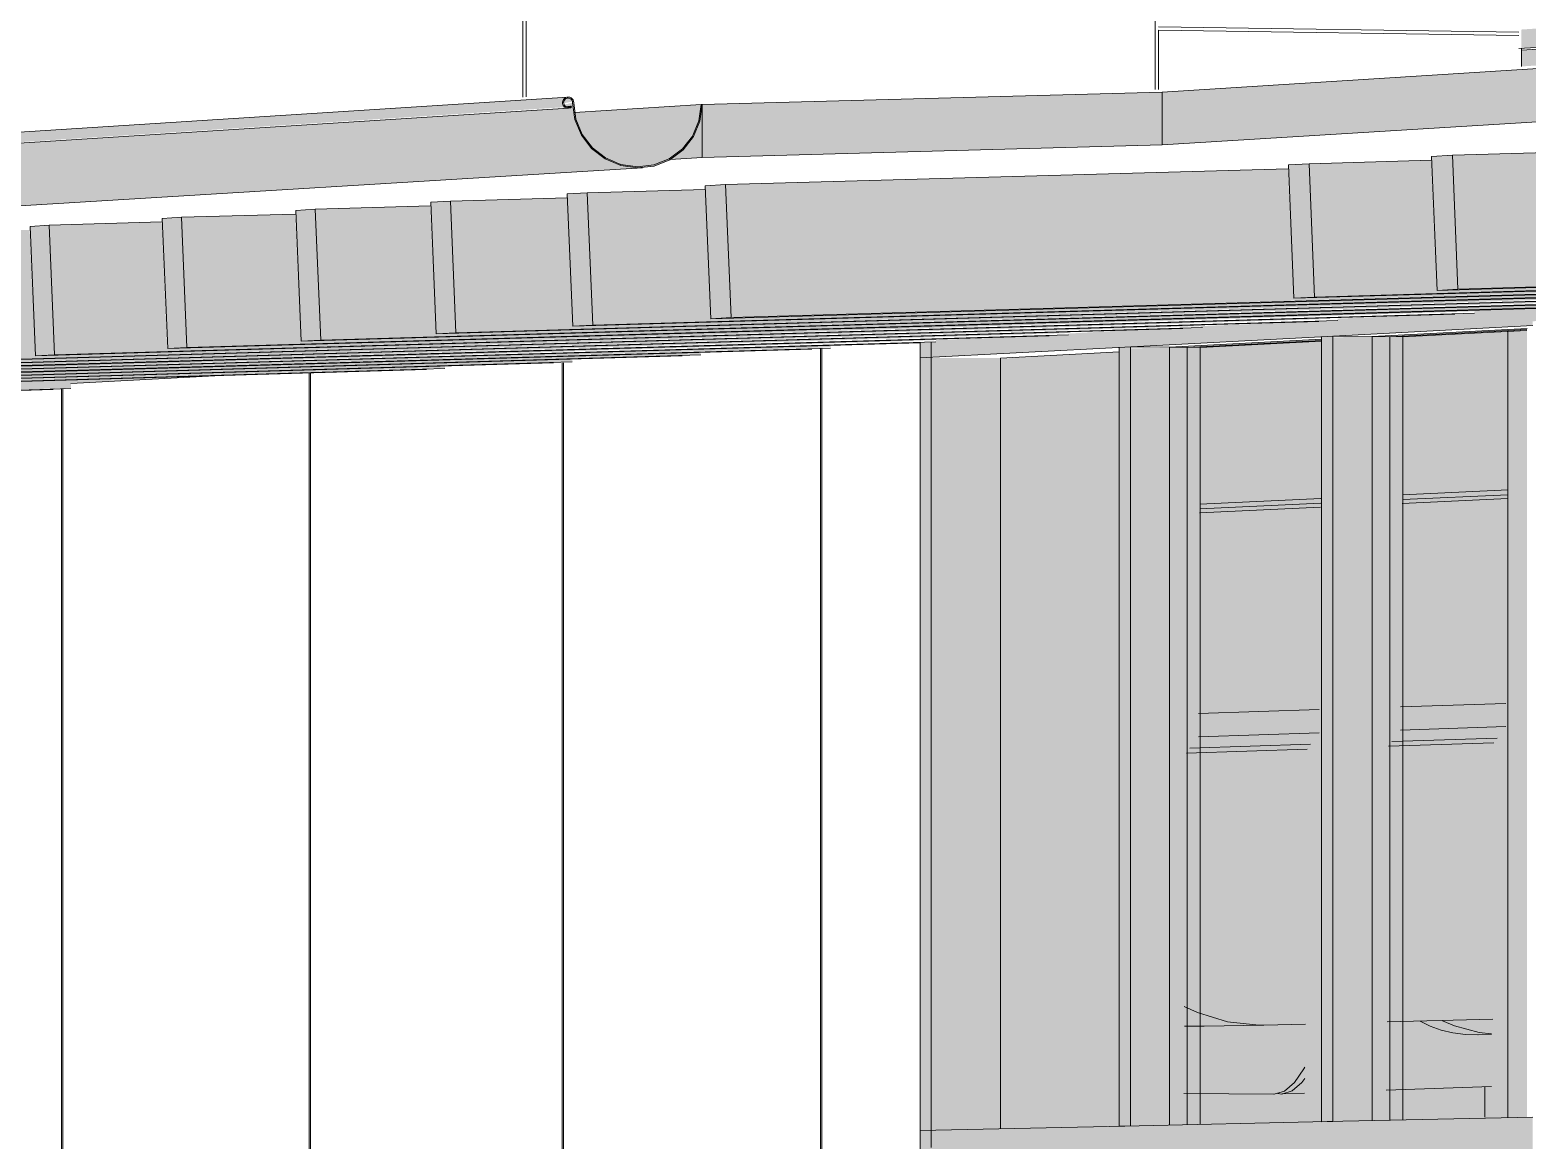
# Model space of a CAD drawing. Header units: inches. Extents: x 31156 to 31160, y -65 to 66.
# Drawn here: x 31156.98706 to 31157.01488, y 66.01009 to 66.03072 of the extents above; entities that cross this region are included whole.
import ezdxf

# ---------------------------------------------------------------- set-up
doc = ezdxf.new("R2010")
doc.units = ezdxf.units.IN
doc.header["$MEASUREMENT"] = 0
for name, color, linetype, lineweight in [('A-CLNG', 13, 'Continuous', 13), ('A-GLAZ-CURT', 52, 'Continuous', 9), ('A-GLAZ-CWMG', 51, 'Continuous', 9), ('A-ROOF', 132, 'Continuous', 13), ('A-ROOF-OTLN', 132, 'Continuous', 9), ('A-WALL-PATT', 111, 'Continuous', 13), ('I-WALL', 2, 'Continuous', 13), ('L-SITE-WALL', 31, 'Continuous', 13), ('M-HVAC-DUCT', 70, 'Continuous', 9), ('S-BEAM', 12, 'Continuous', 9), ('S-COLS', 52, 'Continuous', 9)]:
    doc.layers.add(name, color=color, linetype=linetype, lineweight=lineweight)

# ---------------------------------------------------------------- blocks, each defined once
blk = doc.blocks.new('FP_45-Looking North West')
at = {"layer": 'A-WALL-PATT', "lineweight": 9}
for p, q in [((-3323.252429, 66.009814), (-3323.252429, 66.024801)), ((-3323.252404, 65.994415), (-3323.252404, 66.024802)), ((-3323.257229, 65.994472), (-3323.257229, 66.024531)), ((-3323.257204, 66.009713), (-3323.257204, 66.024531)), ((-3323.26193, 66.009613), (-3323.26193, 66.024342)), ((-3323.261906, 65.994529), (-3323.261906, 66.024343)), ((-3323.266537, 65.994584), (-3323.266537, 66.024049)), ((-3323.266513, 66.009517), (-3323.266513, 66.024049))]:
    blk.add_line(p, q, dxfattribs=at)
blk = doc.blocks.new('FP_49-Looking North West')
at = {"layer": 'A-WALL-PATT', "lineweight": 9}
for p, q in [((-3323.257898, 66.029475), (-3323.257898, 66.042622)), ((-3323.246207, 66.029609), (-3323.246207, 66.042381)), ((-3323.257959, 66.029471), (-3323.257959, 66.030888)), ((-3323.239451, 66.030673), (-3323.246147, 66.030773)), ((-3323.246147, 66.030712), (-3323.239451, 66.030612)), ((-3323.246147, 66.029613), (-3323.246147, 66.030712))]:
    blk.add_line(p, q, dxfattribs=at)

msp = doc.modelspace()

# ---------------------------------------------------------------- hatches: boundary and pattern name
at = {"layer": 'A-CLNG', "lineweight": 5}
h = msp.add_hatch(color=256, dxfattribs=at)
h.paths.add_polyline_path([(31156.943915, 66.021542), (31156.946256, 66.021666), (31156.946256, 66.021833), (31156.944836, 66.021791), (31156.944836, 66.021753), (31156.943906, 66.021703), (31156.943906, 66.021542)], flags=0)
h.paths.add_polyline_path([(31156.988176, 66.024167), (31156.990496, 66.024291), (31156.988176, 66.024223)], flags=0)
h.paths.add_polyline_path([(31157.01499, 66.025304), (31157.018873, 66.025509), (31157.018873, 66.025718), (31157.017343, 66.025674), (31157.017343, 66.02562), (31157.016968, 66.0256), (31157.01499, 66.025542), (31157.01499, 66.025374)], flags=0)
h.paths.add_polyline_path([(31157.450269, 66.049447), (31157.450511, 66.04946), (31157.450511, 66.049664), (31157.450269, 66.04965), (31157.450269, 66.049524)], flags=0)
h.paths.add_polyline_path([(31157.426645, 66.05279), (31157.450203, 66.053251), (31157.450203, 66.054188), (31157.43127, 66.053065)], flags=0)
at = {"layer": 'A-GLAZ-CURT', "lineweight": 5, "transparency": 33554458}
for points in [[(31157.008242, 66.010369), (31157.011064, 66.010435), (31157.011064, 66.02497), (31157.008242, 66.02482), (31157.008242, 66.010433)], [(31157.012009, 66.010452), (31157.014884, 66.010519), (31157.014884, 66.025171), (31157.012009, 66.02502), (31157.012009, 66.010517)]]:
    msp.add_hatch(color=256, dxfattribs=at).paths.add_polyline_path(points, flags=0)
at = {"layer": 'A-GLAZ-CWMG', "lineweight": 5}
for points in [[(31157.01478, 66.030374), (31157.264361, 66.046239), (31157.264361, 66.046773), (31157.01478, 66.030725)], [(31157.011171, 66.025023), (31157.014992, 66.025233), (31157.014992, 66.025542), (31157.01391, 66.025511), (31157.01391, 66.025457), (31157.013209, 66.025428), (31157.011368, 66.025354), (31157.011368, 66.025321), (31157.011171, 66.025311), (31157.011171, 66.025094)], [(31157.00741, 66.024824), (31157.011171, 66.025023), (31157.011171, 66.025311), (31157.011001, 66.025302), (31157.008818, 66.025214), (31157.008818, 66.025186), (31157.00741, 66.025136), (31157.00741, 66.024956)], [(31157.003607, 66.024624), (31157.00741, 66.024824), (31157.00741, 66.025136), (31157.006362, 66.025075), (31157.006362, 66.025054), (31157.006003, 66.025035), (31157.003899, 66.024957), (31157.003899, 66.024923), (31157.003607, 66.024907), (31157.003607, 66.024685)], [(31157.011066, 66.010431), (31157.011276, 66.010435), (31157.011276, 66.025028), (31157.011066, 66.025017), (31157.011066, 66.011621)], [(31157.011276, 66.010435), (31157.012009, 66.010452), (31157.012009, 66.025013), (31157.011276, 66.025007), (31157.011276, 66.010511)], [(31157.012009, 66.010452), (31157.012579, 66.010464), (31157.012579, 66.025013), (31157.012009, 66.024956), (31157.012009, 66.010511)], [(31157.003607, 66.009946), (31157.00381, 66.00995), (31157.00381, 66.024918), (31157.003607, 66.024907), (31157.003607, 66.011622)], [(31157.007307, 66.010348), (31157.007513, 66.010353), (31157.007513, 66.02483), (31157.007307, 66.024819), (31157.007307, 66.011622)], [(31157.007513, 66.010353), (31157.008242, 66.010369), (31157.008242, 66.024814), (31157.007513, 66.0248), (31157.007513, 66.010427)], [(31157.008242, 66.010369), (31157.008809, 66.010381), (31157.008809, 66.024814), (31157.008242, 66.0248), (31157.008242, 66.010427)], [(31157.00381, 66.010271), (31157.005098, 66.0103), (31157.005098, 66.024624), (31157.00381, 66.024624), (31157.00381, 66.010351)], [(31157.011171, 66.009781), (31157.014992, 66.00986), (31157.014992, 66.010517), (31157.011171, 66.010433)], [(31157.003607, 66.009625), (31157.00741, 66.009703), (31157.00741, 66.01035), (31157.003607, 66.010267)], [(31157.00741, 66.009703), (31157.011171, 66.009781), (31157.011171, 66.010433), (31157.00741, 66.01035)]]:
    msp.add_hatch(color=256, dxfattribs=at).paths.add_polyline_path(points, flags=0)
at = {"layer": 'A-ROOF', "lineweight": 5}
for points in [[(31157.008104, 66.028585), (31157.320943, 66.047564), (31157.313341, 66.047377), (31157.307118, 66.046997), (31157.306675, 66.047077), (31157.306262, 66.047288), (31157.305907, 66.047615), (31157.305634, 66.048036), (31157.305567, 66.048228), (31157.008104, 66.029564), (31157.008104, 66.028827)], [(31156.999554, 66.028348), (31157.008104, 66.028585), (31157.008104, 66.029564), (31156.999554, 66.029331), (31156.999554, 66.028827)], [(31156.998961, 66.028312), (31156.999554, 66.028348), (31156.999554, 66.029331), (31156.997185, 66.029181), (31156.997214, 66.029028), (31156.9973, 66.02889), (31156.999513, 66.029022), (31156.999374, 66.028712), (31156.999135, 66.028442), (31156.998976, 66.028323)]]:
    msp.add_hatch(color=256, dxfattribs=at).paths.add_polyline_path(points, flags=0)
at = {"layer": 'A-ROOF-OTLN', "lineweight": 5}
for points in [[(31156.967387, 66.027383), (31156.997002, 66.029282), (31156.99696, 66.029348), (31156.996975, 66.029425), (31156.99704, 66.029469), (31156.995748, 66.029386), (31156.967356, 66.027548), (31156.967323, 66.027483), (31156.967346, 66.027413), (31156.967364, 66.027395)], [(31156.967467, 66.027538), (31156.996962, 66.029394), (31156.996975, 66.029354), (31156.997144, 66.029386), (31156.997107, 66.029436), (31156.967464, 66.02754)], [(31156.968644, 66.026339), (31156.998351, 66.028152), (31156.997941, 66.028239), (31156.997749, 66.02832), (31156.9975, 66.028514), (31156.997283, 66.028827), (31156.997188, 66.029055), (31156.997147, 66.029365), (31156.996967, 66.029323), (31156.996967, 66.029265), (31156.967514, 66.027383), (31156.967541, 66.027183), (31156.967655, 66.026912), (31156.967837, 66.026677), (31156.968073, 66.026497), (31156.968349, 66.026381)], [(31156.998351, 66.028173), (31156.998663, 66.028211), (31156.998942, 66.028322), (31156.999187, 66.028506), (31156.999408, 66.028827), (31156.999492, 66.029028), (31156.999533, 66.029331), (31156.997184, 66.029182), (31156.997203, 66.029055), (31156.997328, 66.028765), (31156.997528, 66.028514), (31156.997799, 66.028321), (31156.998144, 66.028203), (31156.998267, 66.028185)], [(31156.998351, 66.028152), (31156.998663, 66.028188), (31156.998953, 66.028304), (31156.999202, 66.02849), (31156.999431, 66.028827), (31156.999513, 66.029022), (31156.999492, 66.029028), (31156.999374, 66.028746), (31156.999187, 66.028506), (31156.998942, 66.028322), (31156.998657, 66.028209), (31156.998351, 66.028173), (31156.997941, 66.028262), (31156.99776, 66.028339), (31156.997515, 66.028529), (31156.997306, 66.028827), (31156.997209, 66.02906), (31156.997188, 66.029055), (31156.997309, 66.028764), (31156.9975, 66.028514), (31156.997749, 66.02832), (31156.99804, 66.028197)]]:
    msp.add_hatch(color=256, dxfattribs=at).paths.add_polyline_path(points, flags=0)
at = {"layer": 'I-WALL', "lineweight": 5}
h = msp.add_hatch(color=256, dxfattribs=at)
h.paths.add_polyline_path([(31156.944323, 65.983583), (31156.945501, 65.983593), (31156.945501, 65.994266), (31156.944323, 65.994283), (31156.944323, 65.983824)], flags=0)
h.paths.add_polyline_path([(31156.910712, 65.983608), (31156.910712, 65.994757), (31156.909581, 65.994773), (31156.909581, 65.983658), (31156.909946, 65.983642)], flags=0)
h.paths.add_polyline_path([(31156.945501, 65.995146), (31156.945501, 66.007729), (31156.944323, 66.007707), (31156.944323, 65.99516)], flags=0)
h.paths.add_polyline_path([(31156.910712, 65.995562), (31156.910712, 66.007067), (31156.909581, 66.007045), (31156.909581, 65.995575), (31156.909946, 65.995571)], flags=0)
h.paths.add_polyline_path([(31157.014102, 66.006496), (31157.014102, 66.009035), (31157.012252, 66.009), (31157.012252, 66.006501)], flags=0)
h.paths.add_polyline_path([(31157.010738, 66.006506), (31157.010738, 66.008971), (31157.00849, 66.008928), (31157.00849, 66.006513), (31157.010685, 66.006506)], flags=0)
h.paths.add_polyline_path([(31156.909581, 66.008199), (31156.910712, 66.008227), (31156.910712, 66.017225), (31156.909581, 66.017191), (31156.909581, 66.008222)], flags=0)
h.paths.add_polyline_path([(31156.944323, 66.008968), (31156.945501, 66.008994), (31156.945501, 66.012502), (31156.944323, 66.012503), (31156.944323, 66.008992)], flags=0)
h.paths.add_polyline_path([(31157.00849, 66.01039), (31157.010738, 66.010444), (31157.010723, 66.01096), (31157.010126, 66.010944), (31157.00849, 66.010944), (31157.00849, 66.010436)], flags=0)
h.paths.add_polyline_path([(31157.012252, 66.010473), (31157.014102, 66.01053), (31157.014102, 66.011083), (31157.012252, 66.011002), (31157.012252, 66.01052)], flags=0)
at = {"layer": 'L-SITE-WALL', "lineweight": 5}
h = msp.add_hatch(color=256, dxfattribs=at)
h.paths.add_polyline_path([(31157.014779, 66.030039), (31157.264361, 66.045729), (31157.264361, 66.046188), (31157.014779, 66.030341), (31157.014779, 66.03018)], flags=0)
h.paths.add_polyline_path([(31157.437978, 66.055973), (31157.450293, 66.056193), (31157.450293, 66.056834), (31157.437978, 66.056067)], flags=0)
h = msp.add_hatch(color=256, dxfattribs=at)
h.paths.add_polyline_path([(31157.014102, 66.007394), (31157.014206, 66.007396), (31157.014206, 66.009037), (31157.014102, 66.009035)], flags=0)
h.paths.add_polyline_path([(31157.016843, 66.007437), (31157.018432, 66.007461), (31157.018432, 66.009117), (31157.016843, 66.009087)], flags=0)
h.paths.add_polyline_path([(31157.023931, 66.007547), (31157.026278, 66.007583), (31157.026278, 66.009265), (31157.023931, 66.009221)], flags=0)
h.paths.add_polyline_path([(31157.14671, 66.009449), (31157.147295, 66.009458), (31157.147295, 66.011557), (31157.14671, 66.011546)], flags=0)
h.paths.add_polyline_path([(31157.014102, 66.010514), (31157.014206, 66.010526), (31157.014206, 66.011087), (31157.014102, 66.011083), (31157.014102, 66.01052)], flags=0)
h.paths.add_polyline_path([(31157.14671, 66.013436), (31157.147295, 66.013449), (31157.147295, 66.028169), (31157.14671, 66.028142), (31157.14671, 66.013443)], flags=0)
h = msp.add_hatch(color=256, dxfattribs=at)
h.paths.add_polyline_path([(31157.007295, 65.979374), (31157.007295, 65.993403), (31157.005097, 65.993452), (31157.005097, 65.979471), (31157.005185, 65.979467)], flags=0)
h.paths.add_polyline_path([(31157.005097, 65.994407), (31157.007295, 65.994417), (31157.007295, 66.008944), (31157.005097, 66.008921), (31157.005097, 65.994434)], flags=0)
h.paths.add_polyline_path([(31157.005097, 66.0103), (31157.007295, 66.010353), (31157.007295, 66.024736), (31157.005097, 66.024609), (31157.005097, 66.010351)], flags=0)
at = {"layer": 'M-HVAC-DUCT', "lineweight": 5}
h = msp.add_hatch(color=256, dxfattribs=at)
h.paths.add_polyline_path([(31157.008519, 66.015268), (31157.010772, 66.015363), (31157.01077, 66.017353), (31157.008517, 66.017278), (31157.008519, 66.015277)], flags=0)
h.paths.add_polyline_path([(31157.01229, 66.01539), (31157.014249, 66.015454), (31157.014247, 66.017468), (31157.012288, 66.017376), (31157.01229, 66.015421)], flags=0)
h = msp.add_hatch(color=256, dxfattribs=at)
h.paths.add_polyline_path([(31157.009898, 66.012224), (31157.010765, 66.012247), (31157.010772, 66.015341), (31157.008519, 66.015268), (31157.00852, 66.012586), (31157.008759, 66.012457), (31157.009317, 66.012284)], flags=0)
h.paths.add_polyline_path([(31157.012282, 66.012285), (31157.014241, 66.012339), (31157.014249, 66.015454), (31157.01229, 66.01539), (31157.012282, 66.012287)], flags=0)
for points in [[(31157.008513, 66.012203), (31157.009898, 66.012224), (31157.009317, 66.012284), (31157.008759, 66.012457), (31157.008515, 66.012589), (31157.008513, 66.012238)], [(31157.010187, 66.010943), (31157.010378, 66.011), (31157.010563, 66.011158), (31157.010751, 66.011448), (31157.010752, 66.012246), (31157.008504, 66.012174), (31157.008507, 66.010952)], [(31157.013985, 66.012046), (31157.014144, 66.012079), (31157.01389, 66.012116), (31157.013506, 66.012224), (31157.013324, 66.012313), (31157.012931, 66.012285), (31157.013288, 66.012132), (31157.01374, 66.01205)], [(31157.01033, 66.010945), (31157.010562, 66.011041), (31157.010751, 66.011246), (31157.010736, 66.011414), (31157.010494, 66.0111), (31157.010373, 66.010998), (31157.010256, 66.010964)]]:
    msp.add_hatch(color=256, dxfattribs=at).paths.add_polyline_path(points, flags=0)
h = msp.add_hatch(color=256, dxfattribs=at)
h.paths.add_polyline_path([(31157.01033, 66.010945), (31157.01075, 66.010964), (31157.010751, 66.011246), (31157.010696, 66.01116), (31157.010518, 66.011002)], flags=0)
h.paths.add_polyline_path([(31157.012263, 66.011016), (31157.014218, 66.011119), (31157.01422, 66.012052), (31157.013672, 66.012058), (31157.013288, 66.012132), (31157.012798, 66.0123), (31157.012266, 66.012261), (31157.012264, 66.011032)], flags=0)
at = {"layer": 'M-HVAC-DUCT'}
msp.add_hatch(color=256, dxfattribs=at).paths.add_polyline_path([(31157.014221, 66.012074), (31157.014221, 66.012337), (31157.013382, 66.012285), (31157.013534, 66.012211), (31157.013997, 66.012088)], flags=0)
at = {"layer": 'S-BEAM', "lineweight": 5}
h = msp.add_hatch(color=256, dxfattribs=at)
h.paths.add_polyline_path([(31156.909582, 66.019527), (31156.910717, 66.019616), (31156.910703, 66.019657), (31156.909582, 66.019594), (31156.909582, 66.019533)], flags=0)
h.paths.add_polyline_path([(31156.944449, 66.021354), (31156.945632, 66.021442), (31156.945632, 66.021525), (31156.944449, 66.021431), (31156.944449, 66.021388)], flags=0)
h.paths.add_polyline_path([(31157.008797, 66.024726), (31157.01105, 66.024873), (31157.011051, 66.024934), (31157.008797, 66.024799), (31157.008797, 66.024755)], flags=0)
h.paths.add_polyline_path([(31157.012568, 66.024923), (31157.014526, 66.025055), (31157.014526, 66.025116), (31157.012568, 66.024997), (31157.012568, 66.024952)], flags=0)
h.paths.add_polyline_path([(31157.01616, 66.025218), (31157.01616, 66.02524), (31157.016044, 66.025219)], flags=0)
h.paths.add_polyline_path([(31157.020292, 66.025328), (31157.022697, 66.025482), (31157.022698, 66.025546), (31157.020292, 66.025402), (31157.020292, 66.025357)], flags=0)
h.paths.add_polyline_path([(31157.024249, 66.025535), (31157.026596, 66.025687), (31157.026596, 66.025751), (31157.02425, 66.025609), (31157.024249, 66.025564)], flags=0)
h.paths.add_polyline_path([(31157.146977, 66.031966), (31157.147563, 66.03202), (31157.147563, 66.032112), (31157.146977, 66.03208), (31157.146977, 66.031986)], flags=0)
h.paths.add_polyline_path([(31157.3028, 66.040131), (31157.305856, 66.040301), (31157.305856, 66.040437), (31157.3028, 66.040274), (31157.3028, 66.040141)], flags=0)
h.paths.add_polyline_path([(31157.356456, 66.042943), (31157.359495, 66.043108), (31157.359495, 66.043257), (31157.356423, 66.043094), (31157.356456, 66.042949)], flags=0)
h.paths.add_polyline_path([(31157.362005, 66.043233), (31157.371061, 66.043713), (31157.371061, 66.043866), (31157.362005, 66.043373), (31157.362005, 66.043239)], flags=0)
h.paths.add_polyline_path([(31157.373602, 66.043841), (31157.382956, 66.044336), (31157.382956, 66.044491), (31157.373602, 66.043982), (31157.373602, 66.043846)], flags=0)
h.paths.add_polyline_path([(31157.385529, 66.044466), (31157.395196, 66.044976), (31157.395196, 66.045135), (31157.385529, 66.044609), (31157.385529, 66.04447)], flags=0)
h.paths.add_polyline_path([(31157.403535, 66.045409), (31157.407795, 66.045636), (31157.407795, 66.045797), (31157.4035, 66.04557), (31157.403534, 66.045413)], flags=0)
h.paths.add_polyline_path([(31157.410434, 66.045771), (31157.420769, 66.046315), (31157.420769, 66.04648), (31157.410434, 66.045917), (31157.410434, 66.045774)], flags=0)
h.paths.add_polyline_path([(31157.423443, 66.046452), (31157.434136, 66.047014), (31157.434136, 66.047183), (31157.423443, 66.046601), (31157.423443, 66.046455)], flags=0)
h.paths.add_polyline_path([(31157.436845, 66.047155), (31157.447914, 66.047765), (31157.447914, 66.047907), (31157.436845, 66.047305), (31157.436845, 66.047156)], flags=0)
h.paths.add_polyline_path([(31157.450659, 66.047879), (31157.452625, 66.047982), (31157.452625, 66.048155), (31157.450659, 66.048031), (31157.450659, 66.047879)], flags=0)
h = msp.add_hatch(color=256, dxfattribs=at)
h.paths.add_polyline_path([(31156.909582, 66.017408), (31156.910717, 66.017461), (31156.910717, 66.019587), (31156.909582, 66.019527), (31156.909582, 66.017455)], flags=0)
h.paths.add_polyline_path([(31156.944449, 66.019037), (31156.945632, 66.019092), (31156.945632, 66.021416), (31156.944449, 66.021342), (31156.944449, 66.020236)], flags=0)
h.paths.add_polyline_path([(31157.008797, 66.022043), (31157.01105, 66.022148), (31157.01105, 66.024844), (31157.008797, 66.024726), (31157.008797, 66.02453)], flags=0)
h.paths.add_polyline_path([(31157.012568, 66.022219), (31157.014526, 66.022311), (31157.014526, 66.025026), (31157.012568, 66.024923), (31157.012568, 66.02453)], flags=0)
h.paths.add_polyline_path([(31157.020292, 66.02258), (31157.022697, 66.022692), (31157.022697, 66.025454), (31157.020292, 66.025328), (31157.020292, 66.024528)], flags=0)
h.paths.add_polyline_path([(31157.024249, 66.022765), (31157.026596, 66.022874), (31157.026596, 66.025658), (31157.024249, 66.025535), (31157.024249, 66.024528)], flags=0)
h.paths.add_polyline_path([(31157.146977, 66.028498), (31157.147563, 66.028525), (31157.147563, 66.031997), (31157.146977, 66.031966), (31157.146977, 66.028806)], flags=0)
h.paths.add_polyline_path([(31157.3028, 66.035777), (31157.305856, 66.035919), (31157.305856, 66.040291), (31157.3028, 66.0401), (31157.3028, 66.037363)], flags=0)
h.paths.add_polyline_path([(31157.356456, 66.038283), (31157.359495, 66.038425), (31157.359495, 66.043102), (31157.356456, 66.042943), (31157.356456, 66.041642)], flags=0)
h.paths.add_polyline_path([(31157.362005, 66.038542), (31157.371061, 66.038965), (31157.371061, 66.043708), (31157.362005, 66.043224), (31157.362005, 66.041641)], flags=0)
h.paths.add_polyline_path([(31157.373602, 66.039084), (31157.382956, 66.039521), (31157.382956, 66.044331), (31157.373602, 66.043841), (31157.373602, 66.041637)], flags=0)
h.paths.add_polyline_path([(31157.385529, 66.039641), (31157.395196, 66.040093), (31157.395196, 66.044972), (31157.385529, 66.044466), (31157.385529, 66.041634)], flags=0)
h.paths.add_polyline_path([(31157.403535, 66.040482), (31157.407795, 66.040681), (31157.407795, 66.045633), (31157.403535, 66.045409), (31157.403535, 66.041629)], flags=0)
h.paths.add_polyline_path([(31157.410434, 66.040805), (31157.420769, 66.041287), (31157.420769, 66.046312), (31157.410434, 66.045771), (31157.410434, 66.041627)], flags=0)
h.paths.add_polyline_path([(31157.423443, 66.041412), (31157.434136, 66.041912), (31157.434136, 66.047013), (31157.423443, 66.046452), (31157.423443, 66.041623)], flags=0)
h.paths.add_polyline_path([(31157.436845, 66.042038), (31157.447914, 66.042567), (31157.447914, 66.047735), (31157.436845, 66.047155), (31157.436845, 66.042378)], flags=0)
h.paths.add_polyline_path([(31157.450659, 66.042684), (31157.452625, 66.042775), (31157.452625, 66.047982), (31157.450659, 66.047879), (31157.450659, 66.045905)], flags=0)
h = msp.add_hatch(color=256, dxfattribs=at)
h.paths.add_polyline_path([(31156.909582, 66.017298), (31156.910717, 66.017366), (31156.910717, 66.017461), (31156.909582, 66.0174), (31156.909582, 66.017314)], flags=0)
h.paths.add_polyline_path([(31156.944449, 66.018917), (31156.945632, 66.018988), (31156.945632, 66.019092), (31156.944449, 66.019032), (31156.944449, 66.01893)], flags=0)
h.paths.add_polyline_path([(31157.008797, 66.021904), (31157.011051, 66.022028), (31157.01105, 66.022148), (31157.008797, 66.022027), (31157.008797, 66.021914)], flags=0)
h.paths.add_polyline_path([(31157.012568, 66.022079), (31157.014526, 66.022189), (31157.014526, 66.022311), (31157.012568, 66.022203), (31157.012568, 66.022089)], flags=0)
h.paths.add_polyline_path([(31157.020293, 66.022437), (31157.022698, 66.022569), (31157.022697, 66.022692), (31157.020292, 66.022562), (31157.020292, 66.022447)], flags=0)
h.paths.add_polyline_path([(31157.02425, 66.022621), (31157.026596, 66.02275), (31157.026596, 66.022874), (31157.024249, 66.022747), (31157.02425, 66.02263)], flags=0)
h.paths.add_polyline_path([(31157.146977, 66.028318), (31157.147563, 66.02837), (31157.147563, 66.028525), (31157.146977, 66.028498), (31157.146977, 66.028321)], flags=0)
h.paths.add_polyline_path([(31157.3028, 66.035551), (31157.305856, 66.035724), (31157.305856, 66.035919), (31157.3028, 66.035777), (31157.3028, 66.035582)], flags=0)
h.paths.add_polyline_path([(31157.356344, 66.038036), (31157.359495, 66.038183), (31157.359495, 66.038425), (31157.356456, 66.038283), (31157.356423, 66.038133), (31157.356383, 66.038071)], flags=0)
h.paths.add_polyline_path([(31157.362005, 66.038299), (31157.371061, 66.038719), (31157.371061, 66.038965), (31157.362005, 66.038542), (31157.362005, 66.038333)], flags=0)
h.paths.add_polyline_path([(31157.373602, 66.038837), (31157.382956, 66.039272), (31157.382956, 66.039521), (31157.373602, 66.039084), (31157.373602, 66.038871)], flags=0)
h.paths.add_polyline_path([(31157.385529, 66.039391), (31157.395196, 66.03984), (31157.395196, 66.040093), (31157.385529, 66.039641), (31157.385529, 66.039425)], flags=0)
h.paths.add_polyline_path([(31157.403419, 66.040221), (31157.407795, 66.040425), (31157.407795, 66.040681), (31157.403535, 66.040482), (31157.4035, 66.040324), (31157.403459, 66.040258)], flags=0)
h.paths.add_polyline_path([(31157.410434, 66.040547), (31157.420769, 66.041027), (31157.420769, 66.041287), (31157.410434, 66.040805), (31157.410434, 66.040583)], flags=0)
h.paths.add_polyline_path([(31157.423443, 66.041151), (31157.434136, 66.041647), (31157.434136, 66.041912), (31157.423443, 66.041412), (31157.423443, 66.041187)], flags=0)
h.paths.add_polyline_path([(31157.436845, 66.041773), (31157.447914, 66.042287), (31157.447914, 66.042555), (31157.436845, 66.042038), (31157.436845, 66.04181)], flags=0)
h.paths.add_polyline_path([(31157.450659, 66.042414), (31157.452625, 66.042505), (31157.452625, 66.042775), (31157.450659, 66.042684), (31157.450659, 66.042451)], flags=0)
h = msp.add_hatch(color=256, dxfattribs=at)
h.paths.add_polyline_path([(31156.909584, 66.01723), (31156.910719, 66.017282), (31156.910719, 66.017351), (31156.909584, 66.017298)], flags=0)
h.paths.add_polyline_path([(31156.944451, 66.018842), (31156.945634, 66.018897), (31156.945634, 66.018972), (31156.944451, 66.018917)], flags=0)
h.paths.add_polyline_path([(31157.008799, 66.021817), (31157.011052, 66.021921), (31157.011052, 66.022008), (31157.008799, 66.021904)], flags=0)
h.paths.add_polyline_path([(31157.01257, 66.021991), (31157.014528, 66.022082), (31157.014528, 66.02217), (31157.01257, 66.022079)], flags=0)
h.paths.add_polyline_path([(31157.020294, 66.022349), (31157.022699, 66.02246), (31157.022699, 66.022549), (31157.020294, 66.022437)], flags=0)
h.paths.add_polyline_path([(31157.024251, 66.022532), (31157.026598, 66.02264), (31157.026598, 66.02273), (31157.024251, 66.022621)], flags=0)
h.paths.add_polyline_path([(31157.146979, 66.028206), (31157.147564, 66.028233), (31157.147564, 66.028345), (31157.146979, 66.028318)], flags=0)
h.paths.add_polyline_path([(31157.302801, 66.03541), (31157.305857, 66.035551), (31157.305857, 66.035692), (31157.302801, 66.035551)], flags=0)
h.paths.add_polyline_path([(31157.355583, 66.03785), (31157.359495, 66.038031), (31157.359495, 66.038182), (31157.355583, 66.038001)], flags=0)
h.paths.add_polyline_path([(31157.362005, 66.038147), (31157.371061, 66.038566), (31157.371061, 66.038719), (31157.362005, 66.038299)], flags=0)
h.paths.add_polyline_path([(31157.373602, 66.038683), (31157.382956, 66.039116), (31157.382956, 66.039271), (31157.373602, 66.038837)], flags=0)
h.paths.add_polyline_path([(31157.385529, 66.039235), (31157.395196, 66.039682), (31157.395196, 66.039839), (31157.385529, 66.039391)], flags=0)
h.paths.add_polyline_path([(31157.402636, 66.040026), (31157.407795, 66.040264), (31157.407795, 66.040424), (31157.402636, 66.040185)], flags=0)
h.paths.add_polyline_path([(31157.410434, 66.040386), (31157.420769, 66.040864), (31157.420769, 66.041026), (31157.410434, 66.040547)], flags=0)
h.paths.add_polyline_path([(31157.423443, 66.040988), (31157.434136, 66.041482), (31157.434136, 66.041647), (31157.423443, 66.041151)], flags=0)
h.paths.add_polyline_path([(31157.436845, 66.041607), (31157.447913, 66.042119), (31157.447913, 66.042286), (31157.436845, 66.041773), (31157.436845, 66.041619)], flags=0)
h.paths.add_polyline_path([(31157.450658, 66.042246), (31157.452624, 66.042337), (31157.452624, 66.042505), (31157.450658, 66.042414)], flags=0)
for points in [[(31157.010937, 66.025754), (31157.030263, 66.026346), (31157.030263, 66.026375), (31157.013205, 66.025878), (31157.013101, 66.028296), (31157.010834, 66.028232), (31157.010903, 66.026579)], [(31157.013213, 66.025878), (31157.013601, 66.025899), (31157.013498, 66.028391), (31157.013109, 66.028368)], [(31157.013601, 66.025899), (31157.032961, 66.026476), (31157.032961, 66.026521), (31157.015895, 66.026024), (31157.015791, 66.028455), (31157.013498, 66.028391), (31157.013567, 66.026728)], [(31157.000091, 66.025371), (31157.027546, 66.026196), (31157.027546, 66.02623), (31157.010545, 66.025734), (31157.010442, 66.028138), (31156.999988, 66.027845)], [(31157.010553, 66.025733), (31157.010937, 66.025754), (31157.010834, 66.028232), (31157.01045, 66.028209)], [(31156.997521, 66.02523), (31157.024361, 66.026026), (31157.024361, 66.026047), (31157.023567, 66.026048), (31156.999709, 66.025351), (31156.999605, 66.027752), (31156.997418, 66.027691), (31156.997475, 66.026325)], [(31156.999717, 66.02535), (31157.000091, 66.025371), (31156.999988, 66.027845), (31156.999613, 66.027823)], [(31156.992465, 66.024953), (31157.019079, 66.025765), (31157.019079, 66.025788), (31156.994605, 66.025071), (31156.994502, 66.027447), (31156.992363, 66.027387), (31156.99242, 66.026036)], [(31156.994613, 66.025071), (31156.994979, 66.025091), (31156.994877, 66.027538), (31156.99451, 66.027516), (31156.99456, 66.026335)], [(31156.994979, 66.025091), (31157.021705, 66.025901), (31157.021705, 66.025929), (31156.997143, 66.02521), (31156.99704, 66.027599), (31156.994877, 66.027538), (31156.994934, 66.026179)], [(31156.997151, 66.02521), (31156.997521, 66.02523), (31156.997418, 66.027691), (31156.997048, 66.027669), (31156.997103, 66.026334)], [(31156.989621, 66.024797), (31156.989979, 66.024817), (31156.989877, 66.027237), (31156.989519, 66.027216), (31156.989556, 66.026336)], [(31156.989979, 66.024817), (31157.017343, 66.02562), (31157.017343, 66.025674), (31156.992095, 66.024934), (31156.991993, 66.027297), (31156.989877, 66.027237), (31156.989934, 66.025894)], [(31156.992103, 66.024933), (31156.992465, 66.024953), (31156.992363, 66.027387), (31156.992001, 66.027365), (31156.992044, 66.026335)], [(31156.985087, 66.024549), (31157.011368, 66.025353), (31157.010687, 66.025354), (31156.987157, 66.024663), (31156.987056, 66.027002), (31156.984986, 66.026943), (31156.985011, 66.026357)], [(31156.987165, 66.024663), (31156.98752, 66.024682), (31156.987418, 66.027089), (31156.987064, 66.027068), (31156.987095, 66.026336)], [(31156.98752, 66.024682), (31157.01391, 66.025489), (31157.01391, 66.025511), (31156.989613, 66.024798), (31156.989511, 66.027148), (31156.987418, 66.027089), (31156.987475, 66.025753)], [(31156.980299, 66.024287), (31157.006362, 66.025085), (31157.006362, 66.025106), (31156.982325, 66.024399), (31156.982225, 66.026713), (31156.980199, 66.026655), (31156.980289, 66.024529)], [(31156.98268, 66.024417), (31157.008818, 66.025214), (31157.008818, 66.025238), (31156.984728, 66.02453), (31156.984628, 66.026856), (31156.98258, 66.026799), (31156.982675, 66.024528)], [(31156.975612, 66.02403), (31157.001942, 66.024821), (31157.001942, 66.024857), (31156.977596, 66.02414), (31156.977497, 66.02643), (31156.975514, 66.026358), (31156.975591, 66.024529)], [(31156.977943, 66.024158), (31157.003899, 66.024954), (31157.003899, 66.024974), (31156.979948, 66.024268), (31156.979848, 66.026571), (31156.977844, 66.026495), (31156.977928, 66.024529)], [(31156.971024, 66.023779), (31156.997139, 66.024553), (31156.997139, 66.0246), (31156.972966, 66.023886), (31156.972867, 66.026153), (31156.970926, 66.026098), (31156.970992, 66.02453)], [(31156.973306, 66.023904), (31156.999528, 66.024686), (31156.999528, 66.024728), (31156.975269, 66.024012), (31156.97517, 66.026291), (31156.973207, 66.026235), (31156.97328, 66.02453)], [(31156.969808, 66.023519), (31156.987824, 66.024064), (31156.987824, 66.024148), (31156.988176, 66.024167), (31156.988176, 66.024223), (31156.976185, 66.023888), (31156.976183, 66.023926), (31156.970662, 66.023763), (31156.970564, 66.025807), (31156.969712, 66.025782), (31156.969776, 66.024273)], [(31156.976539, 66.023885), (31156.994774, 66.024435), (31156.994774, 66.024473), (31156.976539, 66.023905), (31156.976539, 66.023887)]]:
    msp.add_hatch(color=256, dxfattribs=at).paths.add_polyline_path(points, flags=0)
h = msp.add_hatch(color=256, dxfattribs=at)
h.paths.add_polyline_path([(31157.008773, 66.01829), (31157.011019, 66.018363), (31157.011019, 66.02185), (31157.008773, 66.021745), (31157.008773, 66.020229)], flags=0)
h.paths.add_polyline_path([(31157.012532, 66.018413), (31157.014484, 66.018477), (31157.014484, 66.02201), (31157.012532, 66.02192), (31157.012532, 66.020229)], flags=0)
h = msp.add_hatch(color=256, dxfattribs=at)
h.paths.add_polyline_path([(31157.008773, 66.018013), (31157.011019, 66.018093), (31157.011019, 66.018363), (31157.008773, 66.018286), (31157.008773, 66.018018)], flags=0)
h.paths.add_polyline_path([(31157.012532, 66.018137), (31157.014484, 66.018233), (31157.014484, 66.018477), (31157.012532, 66.018407), (31157.012532, 66.018143)], flags=0)
h = msp.add_hatch(color=256, dxfattribs=at)
h.paths.add_polyline_path([(31157.008775, 66.017585), (31157.011021, 66.017659), (31157.011021, 66.018087), (31157.008775, 66.018013)], flags=0)
h.paths.add_polyline_path([(31157.012533, 66.017709), (31157.014486, 66.017774), (31157.014486, 66.018201), (31157.012533, 66.018137)], flags=0)
h = msp.add_hatch(color=256, dxfattribs=at)
h.paths.add_polyline_path([(31157.008614, 66.017369), (31157.010861, 66.017443), (31157.010861, 66.017661), (31157.008614, 66.017586), (31157.008614, 66.017411)], flags=0)
h.paths.add_polyline_path([(31157.012374, 66.017493), (31157.014328, 66.017558), (31157.014328, 66.017776), (31157.012374, 66.017711)], flags=0)
h = msp.add_hatch(color=256, dxfattribs=at)
h.paths.add_polyline_path([(31156.944393, 66.015148), (31156.945571, 66.015187), (31156.945571, 66.015547), (31156.944393, 66.015508)], flags=0)
h.paths.add_polyline_path([(31157.008548, 66.017281), (31157.010796, 66.017368), (31157.010796, 66.017442), (31157.008548, 66.017367)], flags=0)
h.paths.add_polyline_path([(31157.012309, 66.017406), (31157.014263, 66.017471), (31157.014263, 66.017557), (31157.012309, 66.017492), (31157.012309, 66.017414)], flags=0)
at = {"layer": 'S-COLS', "lineweight": 5}
h = msp.add_hatch(color=256, dxfattribs=at)
h.paths.add_polyline_path([(31157.014873, 65.979041), (31157.014873, 65.993296), (31157.014533, 65.993301), (31157.014533, 65.979056)], flags=0)
h.paths.add_polyline_path([(31157.014873, 65.994325), (31157.014873, 66.009036), (31157.014533, 66.009029), (31157.014533, 65.994329)], flags=0)
h.paths.add_polyline_path([(31157.014533, 66.010508), (31157.014873, 66.01052), (31157.014873, 66.025134), (31157.014533, 66.025094), (31157.014533, 66.010511)], flags=0)
msp.add_hatch(color=256, dxfattribs=at).paths.add_polyline_path([(31157.014529, 66.010508), (31157.014533, 66.010517), (31157.014529, 66.010511)], flags=0)

# ---------------------------------------------------------------- linework, layer by layer
at = {"layer": 'A-GLAZ-CURT'}
for p, q in [((31157.011064, 66.02497), (31157.008242, 66.024821)), ((31157.008566, 66.024817), (31157.011063, 66.024949)), ((31157.014884, 66.025171), (31157.012009, 66.02502)), ((31157.012009, 66.02502), (31157.012009, 66.010452)), ((31157.012009, 66.02502), (31157.012335, 66.025016)), ((31157.012335, 66.025016), (31157.014883, 66.02515)), ((31157.012335, 66.010459), (31157.012335, 66.025016)), ((31157.008242, 66.024821), (31157.008242, 66.010369)), ((31157.008242, 66.024821), (31157.008566, 66.024817)), ((31157.008566, 66.010376), (31157.008566, 66.024817))]:
    msp.add_line(p, q, dxfattribs=at)
at = {"layer": 'A-GLAZ-CWMG'}
for p, q in [((31157.014732, 66.030371), (31157.264361, 66.046239)), ((31157.014992, 66.025225), (31157.011171, 66.025023)), ((31157.011171, 66.025023), (31157.00741, 66.024824)), ((31157.011062, 66.024933), (31157.008814, 66.024815)), ((31157.011066, 66.025017), (31157.011276, 66.025028)), ((31157.011066, 66.025017), (31157.011066, 66.010431)), ((31157.011276, 66.025028), (31157.012009, 66.02502)), ((31157.011276, 66.025028), (31157.011276, 66.010435)), ((31157.012009, 66.02502), (31157.012579, 66.025013)), ((31157.014882, 66.025134), (31157.012579, 66.025013)), ((31157.012579, 66.025013), (31157.012579, 66.010464)), ((31157.003607, 66.024914), (31157.003607, 66.009946)), ((31157.003607, 66.024624), (31157.003607, 66.024914)), ((31157.00741, 66.024824), (31157.003607, 66.024624)), ((31157.00381, 66.02492), (31157.00381, 66.00995)), ((31157.007303, 66.024735), (31157.005098, 66.024619)), ((31157.007307, 66.024819), (31157.007513, 66.02483)), ((31157.007307, 66.024819), (31157.007307, 66.010348)), ((31157.007513, 66.02483), (31157.008242, 66.024821)), ((31157.007513, 66.02483), (31157.007513, 66.010353)), ((31157.008242, 66.024821), (31157.008809, 66.024814)), ((31157.008809, 66.024814), (31157.008809, 66.010381)), ((31157.005098, 66.024619), (31157.005098, 66.0103)), ((31157.014992, 66.010517), (31157.011171, 66.010433)), ((31157.00741, 66.01035), (31157.003607, 66.010267)), ((31157.003607, 66.009625), (31157.003607, 66.010267)), ((31157.007513, 66.010353), (31157.007307, 66.010348)), ((31157.011171, 66.010433), (31157.00741, 66.01035)), ((31157.011276, 66.010435), (31157.011066, 66.010431))]:
    msp.add_line(p, q, dxfattribs=at)
at = {"layer": 'A-ROOF'}
for p, q in [((31157.008104, 66.029564), (31157.305567, 66.048228)), ((31157.320943, 66.047564), (31157.008104, 66.028585)), ((31156.999554, 66.029331), (31157.008104, 66.029564)), ((31157.008104, 66.029564), (31157.008104, 66.028585)), ((31156.999554, 66.028348), (31156.999554, 66.029331)), ((31157.008104, 66.028585), (31156.999554, 66.028348)), ((31156.999554, 66.028348), (31156.99896, 66.028312))]:
    msp.add_line(p, q, dxfattribs=at)
at = {"layer": 'A-ROOF-OTLN'}
for p, q in [((31156.967415, 66.027572), (31156.997056, 66.02947)), ((31156.997072, 66.029262), (31156.967431, 66.027377)), ((31156.997113, 66.029298), (31156.996993, 66.02929)), ((31156.997128, 66.029283), (31156.997073, 66.029279)), ((31156.997128, 66.029283), (31156.997113, 66.029298)), ((31156.999533, 66.029331), (31156.997184, 66.029182)), ((31156.999554, 66.029331), (31156.999533, 66.029331)), ((31156.998444, 66.028154), (31156.968733, 66.026341))]:
    msp.add_line(p, q, dxfattribs=at)
for points in [[(31156.997169, 66.029365, 0), (31156.997165, 66.029391, 0), (31156.997155, 66.029416, 0), (31156.997139, 66.029438, 0), (31156.997118, 66.029455, 0), (31156.997094, 66.029466, 0), (31156.997067, 66.029471, 0), (31156.99704, 66.029469, 0), (31156.997015, 66.02946, 0), (31156.996993, 66.029445, 0), (31156.996975, 66.029425, 0), (31156.996964, 66.029401, 0), (31156.996958, 66.029375, 0), (31156.99696, 66.029348, 0), (31156.996968, 66.029323, 0), (31156.996983, 66.0293, 0), (31156.997002, 66.029282, 0), (31156.997026, 66.029269, 0), (31156.997052, 66.029262, 0), (31156.997079, 66.029262, 0), (31156.997105, 66.029269, 0), (31156.997128, 66.029283, 0)], [(31156.997113, 66.029298, 0), (31156.997094, 66.029288, 0), (31156.997073, 66.029283, 0), (31156.997052, 66.029284, 0), (31156.997032, 66.02929, 0), (31156.997013, 66.0293, 0), (31156.996998, 66.029315, 0), (31156.996987, 66.029333, 0), (31156.996981, 66.029354, 0), (31156.99698, 66.029375, 0), (31156.996984, 66.029395, 0), (31156.996994, 66.029414, 0), (31156.997008, 66.02943, 0), (31156.997026, 66.029441, 0), (31156.997046, 66.029448, 0), (31156.997067, 66.029449, 0), (31156.997088, 66.029445, 0), (31156.997107, 66.029436, 0), (31156.997124, 66.029423, 0), (31156.997137, 66.029406, 0), (31156.997144, 66.029386, 0), (31156.997147, 66.029365, 0)], [(31156.997147, 66.029365, 0), (31156.997188, 66.029055, 0), (31156.997309, 66.028764, 0), (31156.9975, 66.028514, 0), (31156.997749, 66.02832, 0), (31156.99804, 66.028197, 0), (31156.998351, 66.028152, 0), (31156.998663, 66.028188, 0), (31156.998953, 66.028304, 0), (31156.999202, 66.02849, 0), (31156.999393, 66.028735, 0), (31156.999513, 66.029022, 0), (31156.999554, 66.029331, 0)], [(31156.999533, 66.029331, 0), (31156.999492, 66.029028, 0), (31156.999374, 66.028746, 0), (31156.999187, 66.028506, 0), (31156.998942, 66.028322, 0), (31156.998657, 66.028209, 0), (31156.998351, 66.028173, 0), (31156.998045, 66.028217, 0), (31156.99776, 66.028339, 0), (31156.997515, 66.028529, 0), (31156.997327, 66.028775, 0), (31156.997209, 66.02906, 0), (31156.997169, 66.029365, 0)]]:
    msp.add_polyline3d(points, dxfattribs=at)
at = {"layer": 'I-WALL'}
msp.add_line((31157.014102, 66.010514), (31157.014102, 66.011083), dxfattribs=at)
at = {"layer": 'L-SITE-WALL'}
for p, q in [((31157.264361, 66.046188), (31157.014779, 66.030341)), ((31157.01478, 66.030039), (31157.01478, 66.030374)), ((31156.990497, 66.024291), (31156.987824, 66.024148))]:
    msp.add_line(p, q, dxfattribs=at)
at = {"layer": 'M-HVAC-DUCT'}
for p, q in [((31157.009993, 66.012225), (31157.009898, 66.012224)), ((31157.009898, 66.012224), (31157.009993, 66.012225)), ((31157.010767, 66.012244), (31157.009995, 66.012225)), ((31157.014247, 66.012334), (31157.012284, 66.012284)), ((31157.014226, 66.012052), (31157.013961, 66.012045)), ((31157.014223, 66.011087), (31157.012264, 66.011016)), ((31157.010178, 66.010943), (31157.008508, 66.010952)), ((31157.010187, 66.010943), (31157.010177, 66.010943)), ((31157.010256, 66.010952), (31157.01033, 66.010945)), ((31157.010751, 66.010961), (31157.010335, 66.010946))]:
    msp.add_line(p, q, dxfattribs=at)
for points in [[(31157.009898, 66.012224, 0), (31157.009317, 66.012284, 0), (31157.008759, 66.012457, 0), (31157.008514, 66.012573, 0)], [(31157.008514, 66.012573, 0), (31157.008759, 66.012457, 0), (31157.009317, 66.012284, 0), (31157.009898, 66.012224, 0)], [(31157.008519, 66.012203, 0), (31157.008882, 66.012206, 0), (31157.009994, 66.012225, 0)], [(31157.012897, 66.012301, 0), (31157.013085, 66.012206, 0), (31157.013288, 66.012132, 0), (31157.013507, 66.012079, 0), (31157.01374, 66.01205, 0), (31157.013985, 66.012046, 0)], [(31157.013314, 66.012305, 0), (31157.013534, 66.012211, 0), (31157.013997, 66.012088, 0), (31157.014223, 66.012062, 0)], [(31157.010752, 66.011444, 0), (31157.010736, 66.011414, 0), (31157.010563, 66.011158, 0), (31157.010378, 66.011, 0), (31157.010187, 66.010943, 0)], [(31157.01033, 66.010945, 0), (31157.010518, 66.011002, 0), (31157.010696, 66.01116, 0), (31157.010753, 66.011235, 0)]]:
    msp.add_polyline3d(points, dxfattribs=at)
at = {"layer": 'S-BEAM'}
for p, q in [((31157.010834, 66.028232), (31157.013104, 66.028296)), ((31157.013498, 66.028391), (31157.013109, 66.028368)), ((31157.013109, 66.028368), (31157.013213, 66.025878)), ((31157.013498, 66.028391), (31157.015794, 66.028455)), ((31157.013601, 66.025899), (31157.013498, 66.028391)), ((31156.999988, 66.027845), (31157.010445, 66.028138)), ((31157.010834, 66.028232), (31157.01045, 66.028209)), ((31157.01045, 66.028209), (31157.010553, 66.025733)), ((31157.010937, 66.025754), (31157.010834, 66.028232)), ((31156.997418, 66.027691), (31156.999608, 66.027752)), ((31156.999988, 66.027845), (31156.999613, 66.027823)), ((31156.999613, 66.027823), (31156.999717, 66.02535)), ((31157.000091, 66.025371), (31156.999988, 66.027845)), ((31156.992363, 66.027387), (31156.994505, 66.027447)), ((31156.994877, 66.027538), (31156.99451, 66.027516)), ((31156.99451, 66.027516), (31156.994613, 66.025071)), ((31156.994877, 66.027538), (31156.997043, 66.027599)), ((31156.994979, 66.025091), (31156.994877, 66.027538)), ((31156.997418, 66.027691), (31156.997048, 66.027669)), ((31156.997048, 66.027669), (31156.997151, 66.02521)), ((31156.997521, 66.02523), (31156.997418, 66.027691)), ((31156.989877, 66.027237), (31156.989519, 66.027216)), ((31156.989519, 66.027216), (31156.989621, 66.024797)), ((31156.989877, 66.027237), (31156.991996, 66.027297)), ((31156.989979, 66.024817), (31156.989877, 66.027237)), ((31156.992363, 66.027387), (31156.992001, 66.027365)), ((31156.992001, 66.027365), (31156.992103, 66.024933)), ((31156.992465, 66.024953), (31156.992363, 66.027387)), ((31156.987418, 66.027089), (31156.987064, 66.027068)), ((31156.987064, 66.027068), (31156.987165, 66.024663)), ((31156.987418, 66.027089), (31156.989514, 66.027149)), ((31156.98752, 66.024682), (31156.987418, 66.027089)), ((31157.010937, 66.025754), (31157.030263, 66.026318)), ((31157.013213, 66.025878), (31157.032609, 66.026443)), ((31157.013601, 66.025899), (31157.033009, 66.026464)), ((31156.999717, 66.02535), (31157.026654, 66.026137)), ((31157.000091, 66.025371), (31157.027546, 66.026173)), ((31157.010553, 66.025733), (31157.029867, 66.026297)), ((31156.994613, 66.025071), (31157.021323, 66.025853)), ((31156.994979, 66.025091), (31157.021705, 66.025873)), ((31156.997151, 66.02521), (31157.023974, 66.025994)), ((31156.997521, 66.02523), (31157.024361, 66.026015)), ((31157.013213, 66.025878), (31157.013601, 66.025899)), ((31156.989621, 66.024797), (31157.016968, 66.0256)), ((31156.989979, 66.024817), (31157.017343, 66.02562)), ((31156.992103, 66.024933), (31157.018875, 66.025718)), ((31156.992465, 66.024953), (31157.019079, 66.025733)), ((31157.010553, 66.025733), (31157.010937, 66.025754)), ((31156.984758, 66.024531), (31157.011013, 66.025302)), ((31156.985087, 66.024549), (31157.011368, 66.025321)), ((31156.987165, 66.024663), (31157.01354, 66.025437)), ((31156.98752, 66.024682), (31157.01391, 66.025457)), ((31156.997151, 66.02521), (31156.997521, 66.02523)), ((31156.999717, 66.02535), (31157.000091, 66.025371)), ((31156.979956, 66.024268), (31157.006003, 66.025035)), ((31156.980299, 66.024287), (31157.006362, 66.025054)), ((31156.982333, 66.024398), (31157.008489, 66.025168)), ((31156.98268, 66.024417), (31157.008852, 66.025187)), ((31156.992103, 66.024933), (31156.992465, 66.024953)), ((31156.994613, 66.025071), (31156.994979, 66.025091)), ((31156.972974, 66.023886), (31156.99918, 66.02466)), ((31156.973306, 66.023904), (31156.999528, 66.024678)), ((31156.975276, 66.024012), (31157.001591, 66.024788)), ((31156.975612, 66.02403), (31157.001942, 66.024807)), ((31156.977604, 66.024139), (31157.003607, 66.024906)), ((31156.977943, 66.024158), (31157.003899, 66.024923)), ((31156.987165, 66.024663), (31156.98752, 66.024682)), ((31156.989621, 66.024797), (31156.989979, 66.024817)), ((31156.970695, 66.023761), (31156.996794, 66.024532)), ((31156.971024, 66.023779), (31156.997139, 66.024551)), ((31156.976209, 66.023867), (31156.994433, 66.024406)), ((31156.976539, 66.023885), (31156.994774, 66.024425)), ((31156.969488, 66.023502), (31156.987493, 66.024036)), ((31156.969808, 66.023519), (31156.987824, 66.024054)), ((31157.01257, 66.022079), (31157.014532, 66.02217)), ((31157.008804, 66.021904), (31157.011052, 66.022008)), ((31157.011052, 66.021921), (31157.008804, 66.021817)), ((31157.014528, 66.022008), (31157.012565, 66.021918)), ((31157.014532, 66.022082), (31157.01257, 66.021991)), ((31157.011048, 66.021848), (31157.0088, 66.021744)), ((31157.00878, 66.018013), (31157.011021, 66.018087)), ((31157.012533, 66.018137), (31157.01449, 66.018201)), ((31157.012533, 66.017709), (31157.01449, 66.017774)), ((31157.008619, 66.017369), (31157.010861, 66.017443)), ((31157.00878, 66.017585), (31157.011021, 66.017659)), ((31157.012309, 66.017406), (31157.014268, 66.017471)), ((31157.012374, 66.017493), (31157.014332, 66.017558)), ((31157.008553, 66.017281), (31157.010796, 66.017355))]:
    msp.add_line(p, q, dxfattribs=at)
at = {"layer": 'S-COLS'}
msp.add_line((31157.014526, 66.010507), (31157.014526, 66.025116), dxfattribs=at)

# ---------------------------------------------------------------- block references
at = {"layer": 'L-SITE-WALL', "lineweight": 9}
for name in ['FP_49-Looking North West', 'FP_45-Looking North West']:
    msp.add_blockref(name, (34480.254183, 0), dxfattribs=at)

doc.saveas('drawing.dxf')
